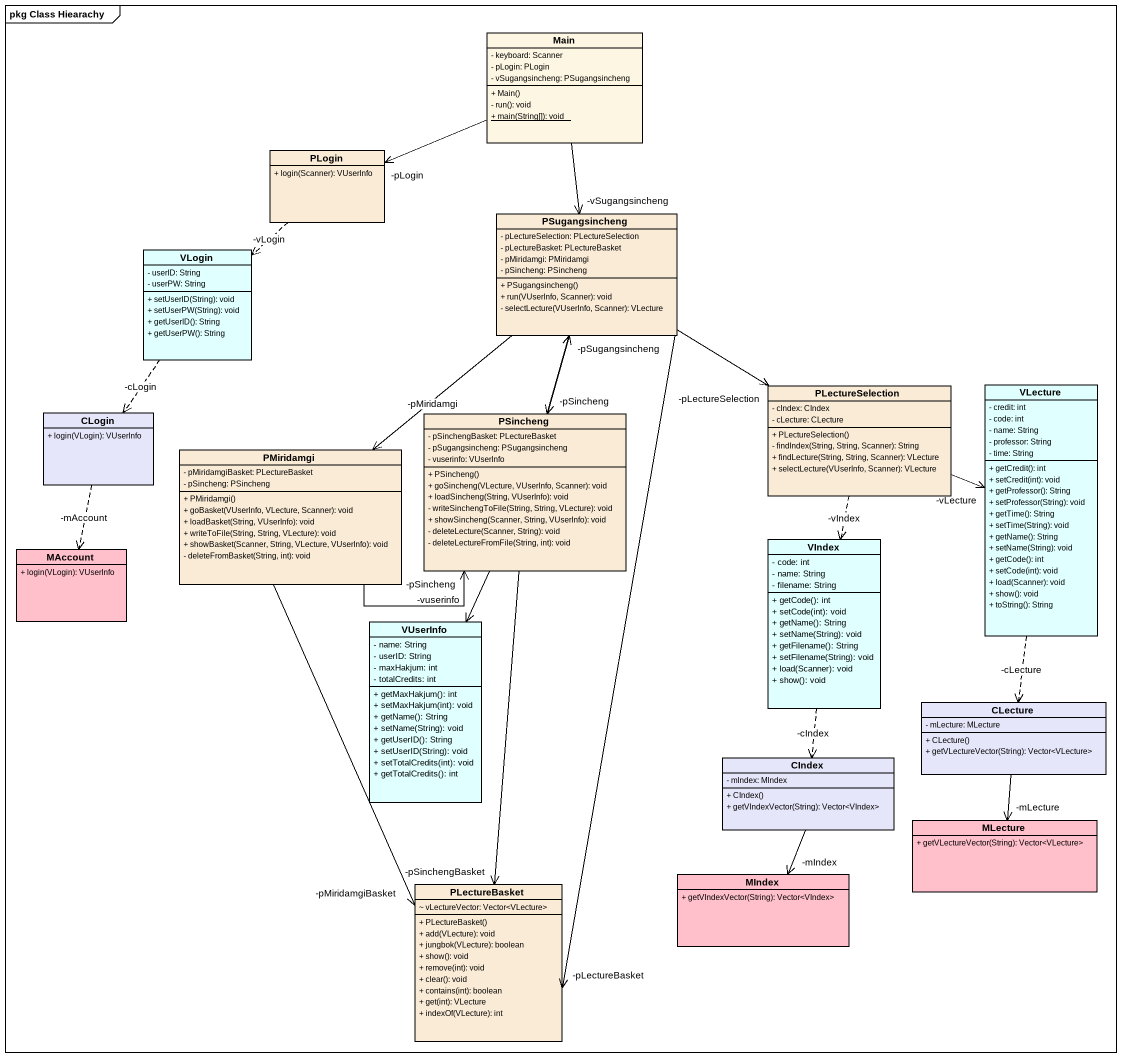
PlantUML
@startuml
mainframe pkg Class Hiearachy
hide circle
hide empty members
skinparam classAttributeIconSize 0
class Main {
  - keyboard: Scanner
  - pLogin: PLogin
  - vSugangsincheng: PSugangsincheng
  + Main()
  - run(): void
  {static} + main(String[]): void
}
class PLogin #FAEBD7 {
  + login(Scanner): VUserInfo
}
class PSugangsincheng #FAEBD7 {
  - pLectureSelection: PLectureSelection
  - pLectureBasket: PLectureBasket
  - pMiridamgi: PMiridamgi
  - pSincheng: PSincheng
  + PSugangsincheng()
  + run(VUserInfo, Scanner): void
  - selectLecture(VUserInfo, Scanner): VLecture
}
class VLogin #E0FFFF {
  - userID: String
  - userPW: String
  + setUserID(String): void
  + setUserPW(String): void
  + getUserID(): String
  + getUserPW(): String
}
class PLectureSelection #FAEBD7 {
  - cIndex: CIndex
  - cLecture: CLecture
  + PLectureSelection()
  - findIndex(String, String, Scanner): String
  + findLecture(String, String, Scanner): VLecture
  + selectLecture(VUserInfo, Scanner): VLecture
}
class VLecture #E0FFFF {
  - credit: int
  - code: int
  - name: String
  - professor: String
  - time: String
  + getCredit(): int
  + setCredit(int): void
  + getProfessor(): String
  + setProfessor(String): void
  + getTime(): String
  + setTime(String): void
  + getName(): String
  + setName(String): void
  + getCode(): int
  + setCode(int): void
  + load(Scanner): void
  + show(): void
  + toString(): String
}
class CLogin #E6E6FA {
  + login(VLogin): VUserInfo
}
class PMiridamgi #FAEBD7 {
  - pMiridamgiBasket: PLectureBasket
  - pSincheng: PSincheng
  + PMiridamgi()
  + goBasket(VUserInfo, VLecture, Scanner): void
  + loadBasket(String, VUserInfo): void
  + writeToFile(String, String, VLecture): void
  + showBasket(Scanner, String, VLecture, VUserInfo): void
  - deleteFromBasket(String, int): void
}
class PSincheng #FAEBD7 {
  - pSinchengBasket: PLectureBasket
  - pSugangsincheng: PSugangsincheng
  - vuserinfo: VUserInfo
  + PSincheng()
  + goSincheng(VLecture, VUserInfo, Scanner): void
  + loadSincheng(String, VUserInfo): void
  - writeSinchengToFile(String, String, VLecture): void
  + showSincheng(Scanner, String, VUserInfo): void
  - deleteLecture(Scanner, String): void
  - deleteLectureFromFile(String, int): void
}
class MAccount #FFC0CB {
  + login(VLogin): VUserInfo
}
class VIndex #E0FFFF {
  - code: int
  - name: String
  - filename: String
  + getCode(): int
  + setCode(int): void
  + getName(): String
  + setName(String): void
  + getFilename(): String
  + setFilename(String): void
  + load(Scanner): void
  + show(): void
}
class VUserInfo #E0FFFF {
  - name: String
  - userID: String
  - maxHakjum: int
  - totalCredits: int
  + getMaxHakjum(): int
  + setMaxHakjum(int): void
  + getName(): String
  + setName(String): void
  + getUserID(): String
  + setUserID(String): void
  + setTotalCredits(int): void
  + getTotalCredits(): int
}
class CLecture #E6E6FA {
  - mLecture: MLecture
  + CLecture()
  + getVLectureVector(String): Vector<VLecture>
}
class CIndex #E6E6FA {
  - mIndex: MIndex
  + CIndex()
  + getVIndexVector(String): Vector<VIndex>
}
class MLecture #FFC0CB {
  + getVLectureVector(String): Vector<VLecture>
}
class PLectureBasket #FAEBD7 {
  ~ vLectureVector: Vector<VLecture>
  + PLectureBasket()
  + add(VLecture): void
  + jungbok(VLecture): boolean
  + show(): void
  + remove(int): void
  + clear(): void
  + contains(int): boolean
  + get(int): VLecture
  + indexOf(VLecture): int
}
class MIndex #FFC0CB {
  + getVIndexVector(String): Vector<VIndex>
}
Main -left-> "-pLogin" PLogin
Main --> "-vSugangsincheng" PSugangsincheng
PLogin ..> VLogin : -vLogin
PSugangsincheng --> "-pLectureSelection" PLectureSelection
PSugangsincheng --> "-pMiridamgi" PMiridamgi
PSugangsincheng --> "-pSincheng" PSincheng
PSugangsincheng --> "-pLectureBasket" PLectureBasket
VLogin ..> CLogin : -cLogin
PLectureSelection -right-> "-vLecture" VLecture
PLectureSelection ..> VIndex : -vIndex
VLecture ..> CLecture : -cLecture
CLogin ..> MAccount : -mAccount
PMiridamgi -right-> "-pSincheng" PSincheng
PMiridamgi --> "-pMiridamgiBasket" PLectureBasket
PSincheng -up-> "-pSugangsincheng" PSugangsincheng
PSincheng --> "-vuserinfo" VUserInfo
PSincheng --> "-pSinchengBasket" PLectureBasket
VIndex ..> CIndex : -cIndex
CLecture --> "-mLecture" MLecture
CIndex --> "-mIndex" MIndex
@enduml
